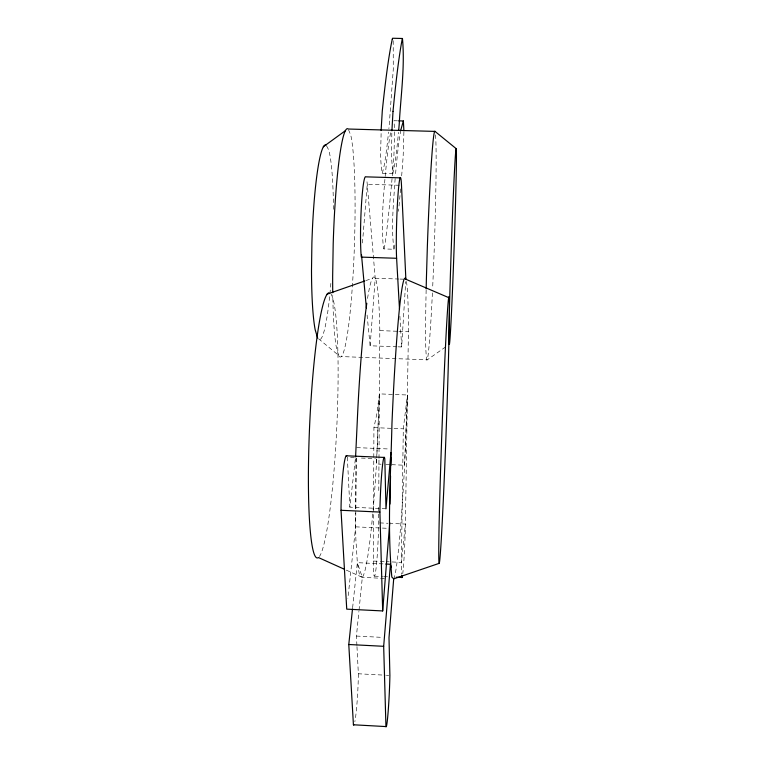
<?xml version="1.0" encoding="UTF-8"?>
<svg xmlns="http://www.w3.org/2000/svg" width="765" height="765" viewBox="0 0 765 765"><rect width="100%" height="100%" fill="white"/><g stroke="black" fill="none" stroke-linecap="round" stroke-linejoin="round"><path stroke-width="0.57" stroke-dasharray="3.83 2.87" d="M378.675 507.319L378.57 522.849A34.655 2.104 -87.4 0 1 375.778 570.537A34.655 2.104 -87.4 0 1 373.31 561.061L373.789 458.598M373.789 457.403L373.932 427.616L376.715 414.496L379.402 393.879L379.813 330.614A150.6 10.624 -87.6 0 0 367.19 300.693M378.78 490.604L378.981 459.555M378.991 458.369L379.402 393.879L407.429 394.998L405.402 524.073A34.702 1.434 -87.6 0 1 402.744 573.731M406.397 281.434A150.82 7.258 -87.7 0 1 408.424 331.666L407.429 394.998L404.609 465.235A150.82 7.258 -87.7 0 1 393.946 578.35M391.69 464.68L404.609 465.235L407.429 394.998L403.308 428.83L401.376 562.399A34.702 1.434 -87.6 0 0 401.443 574.295M356.394 458.168L355.649 526.846L347.884 598.555M391.814 133.1L391.575 157.829L392.847 173.607L382.366 173.301C379.526 159.34 381.161 144.662 381.113 130.442M356.021 457.91L355.39 511.737M376.638 459.268L376.437 464.02A150.6 10.624 -87.6 0 1 372.842 512.837M376.686 458.082L379.402 393.879L376.906 454.668M376.667 459.344L376.437 464.02L381.133 464.221M398.144 346.832L401.644 346.966L405.708 281.644M396.978 346.784L370.136 345.78L375.213 278.221L367.248 184.308A43.376 3.433 -88.2 0 0 366.617 179.22M362.457 243.012L367.248 184.308L400.315 185.293M356.92 645.488L356.433 636.059L358.909 611.398M359.024 610.221L362.323 577.346A150.6 10.624 -87.6 0 0 372.737 513.994M352.627 607.735L357.341 562.667L355.859 539.029L355.419 512.904M385.981 508.782L349.873 507.157L355.457 458.072M394.883 245.02L393.946 249.266L383.944 248.931L383.466 248.252C381.247 226.211 382.902 203.92 384.69 181.879A177.576 10.519 -88 0 1 389.557 138.542L391.145 129.706M400.812 129.974L399.368 138.819A177.652 9.333 -88 0 0 395.438 175.453M383.944 248.931L384.977 244.695A511.603 36.806 -89.4 0 0 393.889 156.433L394.644 131.599M392.847 173.607L394.654 165.097A223.361 13.502 -88.8 0 0 398.498 132.326M382.366 173.301L384.355 164.8A223.237 15.214 -88.9 0 0 388.543 132.049M445.593 346.947L427.272 359.846L341.257 356.567M365.813 280.621L372.44 278.307M397.494 120.822L393.975 120.727L394.635 130.538M375.213 278.221L398.804 279.024M399.98 279.062L404.695 279.225M379.813 330.614L397.695 331.274M398.89 331.322L408.424 331.666M373.932 427.616L403.308 428.83M356.643 447.621L388.888 448.978M354.367 457.766L347.348 457.47L349.873 507.157M361.396 458.063L375.443 458.665M385.828 464.432L390.523 464.632M379.736 522.897L387.903 523.27M389.069 523.327L405.402 524.073L401.376 562.399L386.172 561.673M355.649 526.846L389.701 528.414M373.31 561.061L379.153 561.338M380.32 561.395L385.005 561.615M384.393 578.417L362.323 577.346L359.569 575.5L357.341 562.667L384.537 563.968M374.544 576.16L382.567 576.552M383.705 576.6L388.295 576.829M356.433 636.059L382.022 637.369M356.978 646.664L358.355 673.774L385.216 675.189M386.382 675.256L388.725 675.38M346.249 570.097L362.323 577.346L357.341 562.667M318.536 338.742L338.512 355.276A114.215 10.624 -88.2 0 0 353.258 271.69A114.215 10.624 -88.2 0 0 350.733 135.08L348.591 129.907M393.946 249.266C391.02 227.224 393.487 204.408 394.874 182.185A177.652 9.333 -88 0 1 395.342 176.552M326.645 146.01L328.692 149.94A97.471 10.586 -88.2 0 1 333.473 210.136M338.512 355.276L336.093 346A114.215 10.624 -88.2 0 1 332.785 295.06M435.409 134.879L435.696 137.432A114.683 3.471 -88 0 1 432.627 288.252M367.076 315.037L370.136 345.78M393.2 40.746L393.286 69.137L389.318 123.968A223.237 15.214 -88.9 0 1 388.878 128.644M399.894 316.222L401.644 346.966M403.91 131.857L403.145 156.701A511.928 32.675 -89.2 0 1 401.606 176.552M330.853 283.394A97.471 10.586 -88.2 0 1 318.508 339.211M432.407 292.909A114.683 3.471 -88 0 1 426.401 358.622L425.837 349.376A114.683 3.471 -88 0 1 426.143 290.098M331.082 294.229A132.689 13.598 -87.4 0 1 336.868 425.397A132.689 13.598 -87.4 0 1 319.454 556.442M400.573 188.898A511.928 32.675 -89.2 0 1 398.527 211.322M358.355 673.774A33.01 2.247 -86.9 0 1 354.855 721.682"/><path stroke-width="1.15" d="M389.768 522.619L382.682 610.939L346.736 609.141L341.027 510.293A37.715 3.203 -87.3 0 1 343.083 471.747A37.715 3.203 -87.3 0 1 346.822 455.95M389.968 504.078L390.532 476.079M390.819 465.512L391.049 457.298M381.113 130.442L382.28 111.059A349.567 20.215 -87.8 0 1 392.282 39.149M391.909 130.739L393.019 111.346M399.493 309.127L396.614 258.283A43.452 2.343 -88.2 0 1 397.81 197.619A43.452 2.343 -88.2 0 1 401.491 185.331L405.871 279.273A150.82 7.258 -87.7 0 0 391.948 423.858C390.81 474.864 387.1 526.157 391.833 577.059L393.688 578.866L389.003 637.723L389.892 675.438A33.067 1.53 -87.2 0 1 388.19 711.134A33.067 1.53 -87.2 0 1 385.943 726.578L353.42 724.78L348.783 644.503L352.502 608.921M361.491 254.755L366.368 307.941M385.943 726.578L383.676 646.31L390.456 564.245L385.723 564.025M390.972 452.536L385.981 508.782L384.814 459.067A37.781 2.18 -87.5 0 0 381.984 470.58A37.781 2.18 -87.5 0 0 379.899 512.062L382.682 610.939M355.591 456.906L357.217 422.433A150.6 10.624 -87.6 0 1 366.808 303.256M400.812 129.974L403.365 120.975L403.91 130.796M392.282 39.139L392.588 38.25L402.457 38.48L402.18 39.369A349.72 17.939 -87.8 0 0 393.019 111.317M323.318 146.765L345.378 130.7M327.104 294.143L364.704 281.013M393.688 578.866L439.34 563.289M398.67 120.851L403.365 120.975M456.246 148.706A98.073 1.415 -88 0 0 451.293 247.717L450.403 274.817A98.073 1.415 -88 0 0 449.055 334.735L449.132 342.883A98.073 1.415 -88 0 0 453.31 269.739L454.18 246.053A98.073 1.415 -88 0 0 456.437 153.555L456.246 148.706L435.017 131.398L348.238 129.027A114.215 10.624 -88.2 0 0 333.196 244.016L332.66 275.945A114.215 10.624 -88.2 0 0 332.746 292.746M400.602 177.872L365.813 176.849A43.376 3.433 -88.2 0 0 361.357 206.665A43.376 3.433 -88.2 0 0 361.3 257.107L396.614 258.283M346.21 455.787L384.059 457.413M341.027 510.293L379.899 512.062M396.318 577.212L402.046 577.489M348.783 644.503L383.676 646.31M405.871 279.273L449.208 297.834A133.454 2.113 -87.9 0 1 442.849 509.7A133.454 2.113 -87.9 0 1 440.181 483.442A133.454 2.113 -87.9 0 1 449.208 297.834M344.107 569.131L318.393 557.532A132.689 13.598 -87.4 0 1 309.404 431.02A132.689 13.598 -87.4 0 1 328.95 292.775M402.457 38.48C405.058 66.842 400.764 95.778 399.215 124.236A223.361 13.502 -88.8 0 1 398.708 130.06M317.628 337.987L315.19 329.801A97.471 10.586 -88.2 0 1 311.508 270.083L311.891 243.146A97.471 10.586 -88.2 0 1 326.148 145.044M390.705 565.373L391.202 567.62M426.162 288.902A114.683 3.471 -88 0 1 426.392 279.158L427.339 247.105A114.683 3.471 -88 0 1 435.017 131.398M353.851 724.952A33.01 2.247 -86.9 0 1 353.42 724.78M402.495 575.538A34.702 1.434 -87.6 0 1 401.51 575.481"/></g></svg>
